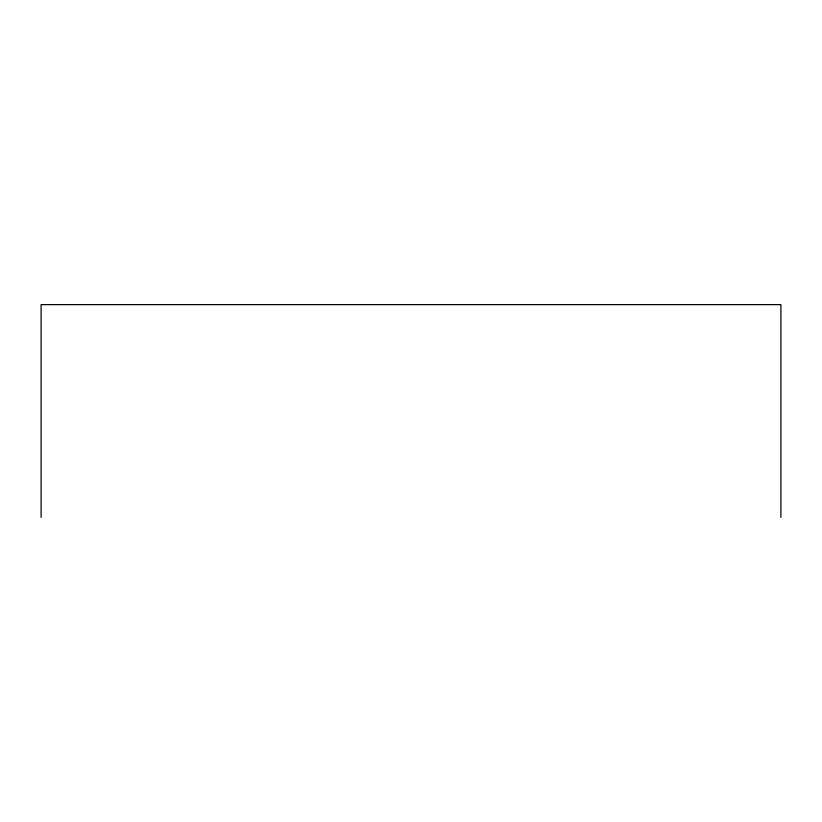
<?xml version="1.0" encoding="UTF-8"?>
<svg xmlns="http://www.w3.org/2000/svg" width="822" height="822" viewBox="0 0 822 822"><rect width="100%" height="100%" fill="white"/><g stroke="black" fill="none" stroke-linecap="round" stroke-linejoin="round"><path stroke-width="1.23" d="M780.9 517.377L780.9 304.623L41.1 304.623L41.1 517.377"/></g></svg>
